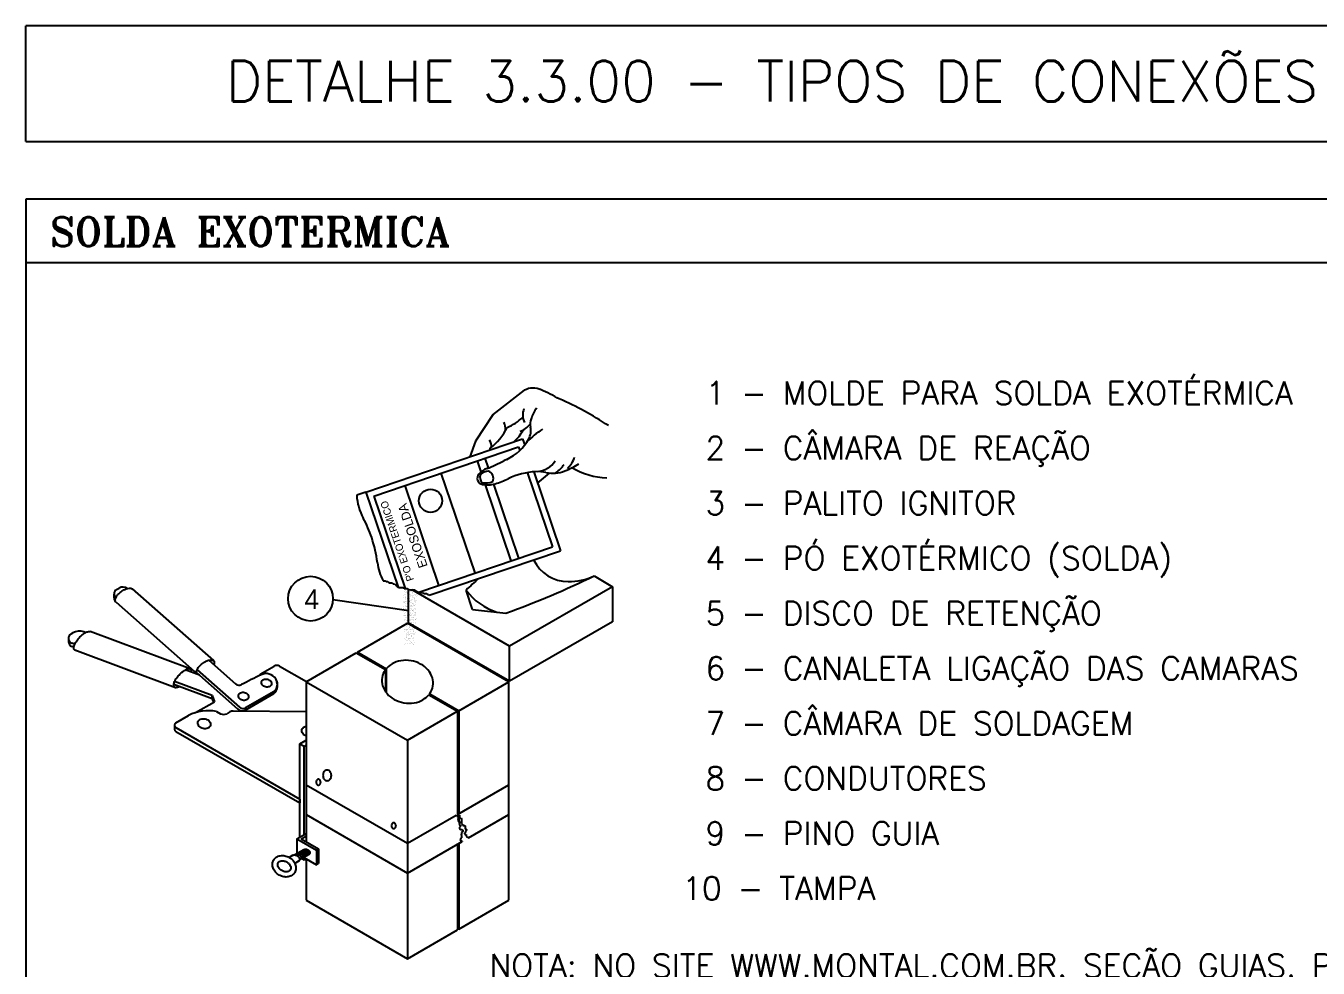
# Model space of a CAD drawing. Extents: x -1836 to 8857, y -4220 to 3051.
# Drawn here: x 7369 to 7906, y 2659 to 3051 of the extents above; entities that cross this region are included whole.
import ezdxf
from ezdxf.enums import TextEntityAlignment as Align

# ---------------------------------------------------------------- set-up
doc = ezdxf.new("R2010")
doc.units = 0
doc.header["$MEASUREMENT"] = 0
doc.layers.get('0').update_dxf_attribs({"linetype": 'CONTINUOUS'})
for name, color, linetype in [('15', 1, 'CONTINUOUS'), ('25', 2, 'CONTINUOUS'), ('30', 3, 'CONTINUOUS'), ('50', 5, 'CONTINUOUS'), ('DETALHES', 4, 'CONTINUOUS')]:
    doc.layers.add(name, color=color, linetype=linetype)
doc.styles.add('15CL', font='romans.shx', dxfattribs={"height": 2})
doc.styles.add('35CL', font='ROMANS.shx', dxfattribs={"height": 3.5})
doc.styles.add('60', font='ACENT.SHX', dxfattribs={"height": 8})
doc.styles.add('CL60', font='ACENT.shx', dxfattribs={"height": 7.5})
doc.styles.add('ROMANTICBOLD', font='ROMANT.SHX', dxfattribs={"height": 10})

# ---------------------------------------------------------------- blocks, each defined once
blk = doc.blocks.new('J')
at = {"layer": 'DETALHES', "color": 2}
blk.add_circle((0, 0), 8.61, dxfattribs=at)
at = {"layer": 'DETALHES', "color": 2, "style": 'CL60'}
blk.add_attdef('.', (-2.3, -3.96), '', height=7.5, dxfattribs=at)
blk = doc.blocks.new('*X57')
at = {"color": 0}
for p, q in [((5373.41, -482.67), (5373.41, -482.67)), ((5374.46, -482.1), (5374.46, -482.1)), ((5375.19, -482.56), (5375.19, -482.56)), ((5377.41, -482.7), (5377.41, -482.7)), ((5372.46, -485.43), (5372.46, -485.43)), ((5372.49, -489.09), (5372.49, -489.09)), ((5372.52, -486.29), (5372.52, -486.29)), ((5372.56, -488.84), (5372.56, -488.84)), ((5372.68, -489.26), (5372.68, -489.26)), ((5372.89, -485.07), (5372.89, -485.07)), ((5372.92, -488.83), (5372.92, -488.83)), ((5372.98, -489.11), (5372.98, -489.11)), ((5373.18, -483.09), (5373.18, -483.09)), ((5373.24, -485.02), (5373.24, -485.02)), ((5373.3, -486.95), (5373.3, -486.95)), ((5373.33, -486.19), (5373.33, -486.19)), ((5373.36, -488.87), (5373.36, -488.87)), ((5373.44, -488.76), (5373.44, -488.76)), ((5373.45, -486.34), (5373.45, -486.34)), ((5373.63, -486.51), (5373.63, -486.51)), ((5373.69, -487.57), (5373.69, -487.57)), ((5373.77, -483.54), (5373.77, -483.54)), ((5374.06, -483.83), (5374.06, -483.83)), ((5374.25, -488.65), (5374.25, -488.65)), ((5374.29, -483.47), (5374.29, -483.47)), ((5374.41, -483.58), (5374.41, -483.58)), ((5374.48, -484.1), (5374.48, -484.1)), ((5374.5, -487.3), (5374.5, -487.3)), ((5374.53, -484.03), (5374.53, -484.03)), ((5374.59, -483.75), (5374.59, -483.75)), ((5374.59, -485.96), (5374.59, -485.96)), ((5374.65, -487.88), (5374.65, -487.88)), ((5374.69, -486.01), (5374.69, -486.01)), ((5374.72, -489.81), (5374.72, -489.81)), ((5374.87, -486.33), (5374.87, -486.33)), ((5375.1, -483.36), (5375.1, -483.36)), ((5375.21, -485.94), (5375.21, -485.94)), ((5375.29, -486.6), (5375.29, -486.6)), ((5375.46, -484.55), (5375.46, -484.55)), ((5375.5, -488.22), (5375.5, -488.22)), ((5375.61, -488.47), (5375.61, -488.47)), ((5375.68, -488.38), (5375.68, -488.38)), ((5375.68, -488.84), (5375.68, -488.84)), ((5375.73, -483.1), (5375.73, -483.1)), ((5375.8, -485.03), (5375.8, -485.03)), ((5375.86, -486.96), (5375.86, -486.96)), ((5375.92, -488.88), (5375.92, -488.88)), ((5376, -485.07), (5376, -485.07)), ((5376.02, -485.83), (5376.02, -485.83)), ((5376.1, -489.11), (5376.1, -489.11)), ((5376.13, -488.41), (5376.13, -488.41)), ((5376.46, -483.18), (5376.46, -483.18)), ((5376.46, -485.46), (5376.46, -485.46)), ((5376.55, -489.18), (5376.55, -489.18)), ((5376.64, -485.63), (5376.64, -485.63)), ((5376.81, -487.57), (5376.81, -487.57)), ((5376.95, -488.3), (5376.95, -488.3)), ((5376.98, -483.12), (5376.98, -483.12)), ((5377.14, -484), (5377.14, -484)), ((5377.17, -483.82), (5377.17, -483.82)), ((5377.21, -485.92), (5377.21, -485.92)), ((5377.27, -487.85), (5377.27, -487.85)), ((5377.33, -489.78), (5377.33, -489.78)), ((5377.38, -485.65), (5377.38, -485.65)), ((5377.51, -486.43), (5377.51, -486.43)), ((5377.6, -482.87), (5377.6, -482.87)), ((5377.6, -484.09), (5377.6, -484.09)), ((5377.79, -483.01), (5377.79, -483.01)), ((5377.9, -485.58), (5377.9, -485.58)), ((5377.98, -486.33), (5377.98, -486.33)), ((5378.3, -488.12), (5378.3, -488.12)), ((5378.4, -486.6), (5378.4, -486.6)), ((5378.43, -483.01), (5378.43, -483.01)), ((5378.47, -483.67), (5378.47, -483.67)), ((5378.5, -484.93), (5378.5, -484.93)), ((5378.51, -487.34), (5378.51, -487.34)), ((5378.56, -486.86), (5378.56, -486.86)), ((5378.62, -488.79), (5378.62, -488.79)), ((5378.69, -487.51), (5378.69, -487.51)), ((5378.72, -485.48), (5378.72, -485.48)), ((5378.79, -488.83), (5378.79, -488.83)), ((5378.82, -488.05), (5378.82, -488.05)), ((5379.11, -485.06), (5379.11, -485.06)), ((5379.21, -489.1), (5379.21, -489.1)), ((5379.46, -484.58), (5379.46, -484.58)), ((5379.64, -487.94), (5379.64, -487.94)), ((5379.65, -484.75), (5379.65, -484.75)), ((5379.7, -484.01), (5379.7, -484.01)), ((5379.77, -485.93), (5379.77, -485.93)), ((5380.07, -485.3), (5380.07, -485.3)), ((5380.29, -483.82), (5380.29, -483.82)), ((5372.19, -492.59), (5372.19, -492.59)), ((5372.48, -491.48), (5372.48, -491.48)), ((5372.59, -492.82), (5372.59, -492.82)), ((5372.59, -494.05), (5372.59, -494.05)), ((5372.63, -496.48), (5372.63, -496.48)), ((5372.81, -496.65), (5372.81, -496.65)), ((5372.99, -496.59), (5372.99, -496.59)), ((5373, -495.09), (5373, -495.09)), ((5373.37, -491.35), (5373.37, -491.35)), ((5373.41, -493.94), (5373.41, -493.94)), ((5373.43, -490.8), (5373.43, -490.8)), ((5373.49, -492.73), (5373.49, -492.73)), ((5373.51, -496.52), (5373.51, -496.52)), ((5373.55, -490.06), (5373.55, -490.06)), ((5373.55, -494.65), (5373.55, -494.65)), ((5373.59, -493.73), (5373.59, -493.73)), ((5373.62, -496.58), (5373.62, -496.58)), ((5373.77, -493.9), (5373.77, -493.9)), ((5373.79, -491.62), (5373.79, -491.62)), ((5373.84, -491.3), (5373.84, -491.3)), ((5374.18, -493.85), (5374.18, -493.85)), ((5374.33, -496.41), (5374.33, -496.41)), ((5374.36, -491.23), (5374.36, -491.23)), ((5374.5, -490.08), (5374.5, -490.08)), ((5374.54, -490.97), (5374.54, -490.97)), ((5374.6, -494.12), (5374.6, -494.12)), ((5374.64, -494.69), (5374.64, -494.69)), ((5374.73, -491.14), (5374.73, -491.14)), ((5374.76, -493.76), (5374.76, -493.76)), ((5374.78, -491.74), (5374.78, -491.74)), ((5374.84, -493.66), (5374.84, -493.66)), ((5374.91, -495.59), (5374.91, -495.59)), ((5374.98, -496.36), (5374.98, -496.36)), ((5375.18, -491.12), (5375.18, -491.12)), ((5375.28, -493.7), (5375.28, -493.7)), ((5375.31, -492.58), (5375.31, -492.58)), ((5375.41, -496.62), (5375.41, -496.62)), ((5375.6, -491.94), (5375.6, -491.94)), ((5375.64, -495.61), (5375.64, -495.61)), ((5375.69, -496.23), (5375.69, -496.23)), ((5375.82, -495.77), (5375.82, -495.77)), ((5375.99, -490.81), (5375.99, -490.81)), ((5376.05, -492.74), (5376.05, -492.74)), ((5376.1, -493.59), (5376.1, -493.59)), ((5376.11, -494.66), (5376.11, -494.66)), ((5376.12, -495.09), (5376.12, -495.09)), ((5376.17, -496.59), (5376.17, -496.59)), ((5376.21, -496.16), (5376.21, -496.16)), ((5376.48, -491.34), (5376.48, -491.34)), ((5376.53, -490.94), (5376.53, -490.94)), ((5376.59, -492.85), (5376.59, -492.85)), ((5376.69, -496.57), (5376.69, -496.57)), ((5376.78, -493.02), (5376.78, -493.02)), ((5376.9, -491.61), (5376.9, -491.61)), ((5377.02, -496.06), (5377.02, -496.06)), ((5377.05, -490.87), (5377.05, -490.87)), ((5377.29, -493.85), (5377.29, -493.85)), ((5377.4, -491.7), (5377.4, -491.7)), ((5377.46, -493.41), (5377.46, -493.41)), ((5377.46, -493.63), (5377.46, -493.63)), ((5377.52, -495.56), (5377.52, -495.56)), ((5377.55, -490.09), (5377.55, -490.09)), ((5377.62, -490.07), (5377.62, -490.07)), ((5377.65, -493.82), (5377.65, -493.82)), ((5377.71, -494.11), (5377.71, -494.11)), ((5377.73, -490.26), (5377.73, -490.26)), ((5377.87, -490.77), (5377.87, -490.77)), ((5377.98, -493.34), (5377.98, -493.34)), ((5378.1, -496.35), (5378.1, -496.35)), ((5378.38, -495.88), (5378.38, -495.88)), ((5378.42, -492.58), (5378.42, -492.58)), ((5378.52, -496.62), (5378.52, -496.62)), ((5378.6, -491.06), (5378.6, -491.06)), ((5378.64, -494.73), (5378.64, -494.73)), ((5378.69, -490.71), (5378.69, -490.71)), ((5378.75, -492.64), (5378.75, -492.64)), ((5378.79, -493.23), (5378.79, -493.23)), ((5378.81, -494.57), (5378.81, -494.57)), ((5378.83, -494.9), (5378.83, -494.9)), ((5378.88, -496.49), (5378.88, -496.49)), ((5378.9, -495.81), (5378.9, -495.81)), ((5379.23, -490.59), (5379.23, -490.59)), ((5379.23, -495.08), (5379.23, -495.08)), ((5372.68, -498.87), (5372.68, -498.87)), ((5373.1, -499.13), (5373.1, -499.13)), ((5373.48, -501.7), (5373.48, -501.7)), ((5373.49, -501.37), (5373.49, -501.37)), ((5373.68, -497.45), (5373.68, -497.45)), ((5373.68, -498.51), (5373.68, -498.51)), ((5373.72, -501.12), (5373.72, -501.12)), ((5373.74, -500.43), (5373.74, -500.43)), ((5373.81, -497.6), (5373.81, -497.6)), ((5373.81, -502.36), (5373.81, -502.36)), ((5373.91, -501.29), (5373.91, -501.29)), ((5373.91, -501.64), (5373.91, -501.64)), ((5373.92, -499.05), (5373.92, -499.05)), ((5374.29, -503.87), (5374.29, -503.87)), ((5374.44, -498.99), (5374.44, -498.99)), ((5374.62, -500.1), (5374.62, -500.1)), ((5374.68, -498.36), (5374.68, -498.36)), ((5374.78, -502.08), (5374.78, -502.08)), ((5374.84, -501.52), (5374.84, -501.52)), ((5374.86, -498.53), (5374.86, -498.53)), ((5374.97, -497.52), (5374.97, -497.52)), ((5375.03, -499.44), (5375.03, -499.44)), ((5375.09, -501.37), (5375.09, -501.37)), ((5375.16, -503.3), (5375.16, -503.3)), ((5375.25, -498.88), (5375.25, -498.88)), ((5375.36, -501.45), (5375.36, -501.45)), ((5375.43, -502.61), (5375.43, -502.61)), ((5375.73, -499.33), (5375.73, -499.33)), ((5375.76, -503.99), (5375.76, -503.99)), ((5375.77, -502.99), (5375.77, -502.99)), ((5375.79, -498.86), (5375.79, -498.86)), ((5375.96, -503.16), (5375.96, -503.16)), ((5376.17, -501.35), (5376.17, -501.35)), ((5376.21, -499.13), (5376.21, -499.13)), ((5376.24, -498.52), (5376.24, -498.52)), ((5376.28, -503.92), (5376.28, -503.92)), ((5376.3, -500.45), (5376.3, -500.45)), ((5376.36, -502.37), (5376.36, -502.37)), ((5376.6, -501.36), (5376.6, -501.36)), ((5376.61, -498.7), (5376.61, -498.7)), ((5376.73, -500.24), (5376.73, -500.24)), ((5376.83, -503.96), (5376.83, -503.96)), ((5376.91, -500.41), (5376.91, -500.41)), ((5376.92, -497.59), (5376.92, -497.59)), ((5377.02, -501.63), (5377.02, -501.63)), ((5377.09, -503.81), (5377.09, -503.81)), ((5377.13, -498.63), (5377.13, -498.63)), ((5377.41, -503.87), (5377.41, -503.87)), ((5377.53, -501.17), (5377.53, -501.17)), ((5377.59, -497.48), (5377.59, -497.48)), ((5377.65, -499.41), (5377.65, -499.41)), ((5377.69, -497.48), (5377.69, -497.48)), ((5377.71, -501.34), (5377.71, -501.34)), ((5377.73, -500.1), (5377.73, -500.1)), ((5377.77, -503.26), (5377.77, -503.26)), ((5377.78, -501.21), (5377.78, -501.21)), ((5377.87, -497.65), (5377.87, -497.65)), ((5377.94, -498.52), (5377.94, -498.52)), ((5378.05, -501.1), (5378.05, -501.1)), ((5378.45, -503.64), (5378.45, -503.64)), ((5378.54, -502.6), (5378.54, -502.6)), ((5378.74, -498.45), (5378.74, -498.45)), ((5378.78, -502.12), (5378.78, -502.12)), ((5378.86, -500.99), (5378.86, -500.99)), ((5378.91, -498.85), (5378.91, -498.85)), ((5378.94, -498.42), (5378.94, -498.42)), ((5378.96, -502.29), (5378.96, -502.29)), ((5378.97, -503.57), (5378.97, -503.57)), ((5379, -500.35), (5379, -500.35)), ((5379.06, -502.27), (5379.06, -502.27)), ((5379.3, -498.35), (5379.3, -498.35)), ((5372.95, -504.04), (5372.95, -504.04)), ((5373.07, -504.34), (5373.07, -504.34)), ((5373.12, -505.11), (5373.12, -505.11)), ((5373.22, -509.16), (5373.22, -509.16)), ((5373.55, -509.46), (5373.55, -509.46)), ((5373.59, -504.28), (5373.59, -504.28)), ((5373.82, -504.84), (5373.82, -504.84)), ((5373.86, -508.51), (5373.86, -508.51)), ((5373.87, -504.29), (5373.87, -504.29)), ((5373.93, -506.21), (5373.93, -506.21)), ((5373.93, -507.62), (5373.93, -507.62)), ((5373.99, -506.81), (5373.99, -506.81)), ((5373.99, -508.14), (5373.99, -508.14)), ((5374.04, -508.68), (5374.04, -508.68)), ((5374.06, -510.07), (5374.06, -510.07)), ((5374.4, -504.17), (5374.4, -504.17)), ((5374.51, -506.74), (5374.51, -506.74)), ((5374.71, -504.14), (5374.71, -504.14)), ((5374.73, -510.12), (5374.73, -510.12)), ((5374.82, -505.75), (5374.82, -505.75)), ((5374.91, -509.28), (5374.91, -509.28)), ((5374.91, -509.47), (5374.91, -509.47)), ((5375, -505.92), (5375, -505.92)), ((5375.1, -506.38), (5375.1, -506.38)), ((5375.22, -505.22), (5375.22, -505.22)), ((5375.28, -507.15), (5375.28, -507.15)), ((5375.32, -506.64), (5375.32, -506.64)), ((5375.35, -509.08), (5375.35, -509.08)), ((5375.43, -509.21), (5375.43, -509.21)), ((5375.52, -506.65), (5375.52, -506.65)), ((5375.87, -506.72), (5375.87, -506.72)), ((5375.91, -508.88), (5375.91, -508.88)), ((5375.91, -510.38), (5375.91, -510.38)), ((5376.09, -510.55), (5376.09, -510.55)), ((5376.23, -505.11), (5376.23, -505.11)), ((5376.25, -509.1), (5376.25, -509.1)), ((5376.33, -509.15), (5376.33, -509.15)), ((5376.43, -504.3), (5376.43, -504.3)), ((5376.49, -506.23), (5376.49, -506.23)), ((5376.55, -508.15), (5376.55, -508.15)), ((5376.68, -506.46), (5376.68, -506.46)), ((5376.87, -507.63), (5376.87, -507.63)), ((5377.04, -507.61), (5377.04, -507.61)), ((5377.05, -507.8), (5377.05, -507.8)), ((5377.2, -506.39), (5377.2, -506.39)), ((5377.6, -508.93), (5377.6, -508.93)), ((5377.82, -504.87), (5377.82, -504.87)), ((5377.83, -504.14), (5377.83, -504.14)), ((5377.84, -505.19), (5377.84, -505.19)), ((5377.85, -510.12), (5377.85, -510.12)), ((5377.9, -507.12), (5377.9, -507.12)), ((5377.92, -508.6), (5377.92, -508.6)), ((5378.01, -505.04), (5378.01, -505.04)), ((5378.02, -506.28), (5378.02, -506.28)), ((5378.12, -508.86), (5378.12, -508.86)), ((5378.21, -506.37), (5378.21, -506.37)), ((5378.64, -506.64), (5378.64, -506.64)), ((5378.88, -505.84), (5378.88, -505.84)), ((5373.14, -512.1), (5373.14, -512.1)), ((5373.66, -512.03), (5373.66, -512.03)), ((5374.48, -511.93), (5374.48, -511.93)), ((5375.83, -511.75), (5375.83, -511.75)), ((5376.36, -511.68), (5376.36, -511.68)), ((5376.72, -511.39), (5376.72, -511.39)), ((5376.96, -511.35), (5376.96, -511.35)), ((5377.14, -511.65), (5377.14, -511.65)), ((5377.17, -511.57), (5377.17, -511.57)), ((5377.96, -512.26), (5377.96, -512.26)), ((5378.14, -512.43), (5378.14, -512.43)), ((5378.53, -511.39), (5378.53, -511.39))]:
    blk.add_line(p, q, dxfattribs=at)

msp = doc.modelspace()

# ---------------------------------------------------------------- linework, layer by layer
at = {"layer": '15', "color": 1}
for p, q in [((7563, 2889.21), (7576.05, 2899.36)), ((7563, 2889.21), (7555.68, 2878.28)), ((7510.19, 2857.1), (7575.29, 2879.16)), ((7555.68, 2878.28), (7553.41, 2871.75)), ((7575.29, 2879.16), (7576.16, 2876.6)), ((7513.54, 2855.44), (7573.63, 2875.81)), ((7573.63, 2875.81), (7574.13, 2874.35)), ((7558.12, 2865.43), (7556.57, 2870.02)), ((7561.09, 2867.08), (7559.73, 2871.1)), ((7555.54, 2823.47), (7541.5, 2864.92)), ((7577.31, 2864.97), (7587.68, 2834.36)), ((7579.93, 2865.47), (7591.04, 2832.7)), ((7581.5, 2860.84), (7586.48, 2864.94)), ((7510.19, 2857.1), (7506.4, 2855.82)), ((7510.19, 2857.1), (7523.56, 2817.65)), ((7513.54, 2855.44), (7526.55, 2817.07)), ((7540.54, 2818.38), (7526.49, 2859.83)), ((7570.61, 2828.58), (7559.93, 2860.1)), ((7573.78, 2829.65), (7563.36, 2860.4)), ((7532.23, 2815.57), (7587.68, 2834.36)), ((7536.55, 2814.24), (7591.04, 2832.7)), ((7517.36, 2820.17), (7518.22, 2820.17)), ((7518.22, 2820.17), (7518.61, 2819.97)), ((7518.61, 2819.97), (7519.38, 2819.97)), ((7519.38, 2819.97), (7519.38, 2819.78)), ((7519.38, 2819.78), (7519.77, 2819.59)), ((7519.77, 2819.59), (7519.97, 2819.39)), ((7519.97, 2819.39), (7521.13, 2819.39)), ((7521.13, 2819.39), (7521.52, 2819.01)), ((7521.52, 2819.01), (7521.9, 2819.01)), ((7521.9, 2819.01), (7522.1, 2818.81)), ((7522.1, 2818.81), (7522.48, 2818.62)), ((7522.48, 2818.62), (7522.68, 2818.43)), ((7522.68, 2818.43), (7522.68, 2818.23)), ((7522.68, 2818.23), (7522.87, 2818.23)), ((7522.87, 2818.23), (7522.87, 2818.04)), ((7522.87, 2818.04), (7523.07, 2818.04)), ((7523.07, 2818.04), (7523.45, 2817.65)), ((7523.45, 2817.65), (7523.65, 2817.65)), ((7523.65, 2817.65), (7524.03, 2817.46)), ((7612.69, 2817.78, 96.12), (7569.93, 2793.09, 96.12)), ((7612.69, 2817.78, 96.12), (7612.69, 2803.19, 96.12)), ((7405.61, 2814.74), (7405.61, 2813.33)), ((7406.35, 2813.1), (7406.35, 2813.1)), ((7406.69, 2816.59), (7407.7, 2817.17)), ((7413.12, 2816.9), (7446.91, 2787.1)), ((7524.03, 2817.46), (7525.58, 2817.46)), ((7525.58, 2817.46), (7525.78, 2817.26)), ((7525.78, 2817.26), (7525.97, 2817.26)), ((7525.97, 2817.26), (7526.17, 2817.07)), ((7526.17, 2817.07), (7527.52, 2817.07)), ((7527.52, 2817.07), (7527.52, 2816.88)), ((7527.52, 2816.88), (7527.72, 2816.88)), ((7527.72, 2816.88), (7527.72, 2816.68)), ((7527.72, 2816.68), (7528.1, 2816.68)), ((7527.83, 2816.68), (7527.83, 2802.8)), ((7528.1, 2816.68), (7528.68, 2816.49)), ((7528.68, 2816.49), (7530.43, 2816.49)), ((7569.93, 2793.09), (7529.4, 2816.49)), ((7530.43, 2816.49), (7530.62, 2816.3)), ((7530.62, 2816.3), (7530.62, 2816.1)), ((7530.62, 2816.1), (7531.01, 2816.1)), ((7531.01, 2816.1), (7531.2, 2815.91)), ((7531.2, 2815.91), (7531.78, 2815.71)), ((7531.78, 2815.71), (7532.37, 2815.52)), ((7532.37, 2815.52), (7532.56, 2815.52)), ((7532.56, 2815.52), (7532.95, 2815.33)), ((7532.95, 2815.33), (7533.72, 2815.33)), ((7533.72, 2815.33), (7533.92, 2815.13)), ((7533.92, 2815.13), (7534.11, 2815.13)), ((7534.11, 2815.13), (7534.5, 2814.94)), ((7534.5, 2814.94), (7535.47, 2814.94)), ((7535.47, 2814.94), (7535.47, 2814.75)), ((7535.47, 2814.75), (7535.66, 2814.75)), ((7535.66, 2814.75), (7535.85, 2814.55)), ((7535.85, 2814.55), (7536.24, 2814.55)), ((7536.24, 2814.55), (7536.43, 2814.36)), ((7536.43, 2814.36), (7536.55, 2814.24)), ((7406.45, 2811.32), (7440.22, 2781.53)), ((7506.67, 2790.58), (7527.54, 2802.63)), ((7569.63, 2778.33), (7527.54, 2802.63)), ((7569.93, 2778.5), (7527.83, 2802.8)), ((7612.69, 2803.19), (7569.93, 2778.5)), ((7386.73, 2796.07), (7386.73, 2794.99)), ((7387.8, 2798.21), (7388.51, 2798.62)), ((7393.79, 2798.75), (7393.1, 2799)), ((7437.24, 2783.7), (7395.76, 2799.16)), ((7389.32, 2793.87), (7388.12, 2794.32)), ((7388.95, 2792.67), (7388.14, 2792.97)), ((7431.09, 2775.83), (7389.33, 2791.4)), ((7569.93, 2778.5), (7569.93, 2793.09)), ((7444.96, 2787.25), (7456.12, 2777.41)), ((7485.37, 2778.29), (7506.24, 2790.33)), ((7506.24, 2790.33), (7518.38, 2783.33)), ((7506.67, 2790.58), (7506.67, 2790.08)), ((7506.67, 2790.58), (7518.65, 2783.67)), ((7441.08, 2781.07), (7435.23, 2783.26)), ((7439.9, 2782.12), (7456.9, 2767.12)), ((7440.13, 2783.31), (7457.77, 2767.75)), ((7466.26, 2781.42), (7472.15, 2784.82)), ((7466.26, 2781.42), (7466.26, 2780.97)), ((7474.31, 2784.82), (7485.51, 2778.36)), ((7518.38, 2783.33), (7518.38, 2774.19)), ((7518.65, 2783.67), (7518.65, 2773.81)), ((7446.33, 2771.28), (7430.43, 2777.2)), ((7446.33, 2772.57), (7430.79, 2778.38)), ((7485.37, 2778.29), (7485.37, 2711.87)), ((7485.37, 2778.29), (7527.47, 2753.98)), ((7548.77, 2766.28), (7569.63, 2778.33)), ((7569.63, 2687.59), (7569.63, 2778.33)), ((7439.51, 2765.47), (7447.29, 2769.96)), ((7446.33, 2771.28), (7446.33, 2772.57)), ((7446.33, 2772.57), (7447.29, 2769.96)), ((7446.33, 2771.28), (7446.9, 2769.74)), ((7471.83, 2773.24), (7460.2, 2766.53)), ((7471.83, 2774.16), (7460.28, 2767.5)), ((7536.37, 2772.94), (7548.33, 2766.03)), ((7536.64, 2773.28), (7536.64, 2772.78)), ((7536.64, 2773.28), (7548.77, 2766.28)), ((7431.25, 2761.21), (7436.58, 2764.28)), ((7448.16, 2766.01), (7449.85, 2765.03)), ((7453.77, 2765.8), (7452.44, 2765.03)), ((7485.37, 2765.75), (7455.1, 2766.14)), ((7527.47, 2753.98), (7548.33, 2766.03)), ((7548.33, 2766.03), (7548.33, 2723.25)), ((7548.77, 2766.28), (7548.77, 2723.5)), ((7430.71, 2760.26), (7430.71, 2758.64)), ((7431.25, 2759.34), (7482.77, 2729.59)), ((7431.25, 2757.7), (7482.77, 2727.96)), ((7482.77, 2752.57), (7485.37, 2754.07)), ((7527.47, 2753.98), (7527.47, 2663.25)), ((7482.77, 2713.8), (7482.77, 2752.57)), ((7482.77, 2752.57), (7484.57, 2751.53)), ((7484.57, 2751.53), (7485.37, 2751.99)), ((7484.57, 2714.84), (7484.57, 2751.53)), ((7485.37, 2735.51), (7527.47, 2711.21)), ((7548.29, 2723.23), (7569.63, 2735.55)), ((7482.77, 2729.59), (7482.77, 2727.96)), ((7485.37, 2723.12), (7527.47, 2698.81)), ((7527.47, 2711.21), (7547.67, 2722.87)), ((7547.67, 2722.87), (7548.18, 2722.44)), ((7548.18, 2722.44), (7548.62, 2722.17)), ((7548.29, 2723.23), (7548.37, 2723.08)), ((7548.33, 2723.14), (7548.33, 2722.35)), ((7548.53, 2721.64), (7548.36, 2721.46)), ((7548.36, 2721.46), (7548.36, 2721.1)), ((7548.36, 2721.1), (7548.53, 2721.02)), ((7548.37, 2723.08), (7548.62, 2722.99)), ((7548.62, 2721.82), (7548.53, 2721.64)), ((7548.53, 2721.02), (7548.53, 2720.3)), ((7548.62, 2722.99), (7548.88, 2722.9)), ((7548.62, 2722.17), (7548.98, 2722)), ((7548.8, 2721.82), (7548.62, 2721.82)), ((7548.77, 2722.94), (7548.77, 2722.1)), ((7548.77, 2721.82), (7548.77, 2720.3)), ((7548.98, 2722), (7548.8, 2721.82)), ((7548.88, 2722.9), (7549.05, 2722.9)), ((7549.05, 2722.9), (7549.05, 2722.56)), ((7549.05, 2722.56), (7549.14, 2722.39)), ((7549.14, 2722.39), (7549.14, 2721.87)), ((7549.14, 2721.87), (7549.4, 2721.78)), ((7549.4, 2721.78), (7549.57, 2721.7)), ((7549.57, 2721.7), (7549.83, 2721.61)), ((7549.83, 2721.61), (7549.92, 2721.44)), ((7549.92, 2721.44), (7549.92, 2719.46)), ((7552.86, 2713.47), (7569.63, 2723.16)), ((7548.53, 2720.3), (7548.8, 2720.3)), ((7548.8, 2720.3), (7548.98, 2720.21)), ((7548.98, 2719.32), (7548.89, 2719.14)), ((7548.89, 2719.14), (7548.89, 2718.96)), ((7548.89, 2718.96), (7549.07, 2718.87)), ((7548.98, 2720.21), (7549.07, 2720.03)), ((7549.07, 2719.59), (7548.98, 2719.32)), ((7549.07, 2720.03), (7549.07, 2719.59)), ((7549.07, 2718.87), (7549.34, 2718.7)), ((7549.16, 2717.98), (7549.07, 2717.72)), ((7549.07, 2717.72), (7549.07, 2717.18)), ((7549.07, 2717.18), (7549.34, 2717.09)), ((7549.43, 2718.25), (7549.16, 2717.98)), ((7549.34, 2718.7), (7549.61, 2718.61)), ((7549.34, 2717.09), (7549.61, 2716.91)), ((7549.61, 2718.43), (7549.43, 2718.25)), ((7549.61, 2718.61), (7549.61, 2718.43)), ((7549.61, 2716.91), (7550.14, 2716.91)), ((7549.96, 2715.66), (7549.87, 2715.49)), ((7549.92, 2719.46), (7550.09, 2719.29)), ((7550.23, 2715.84), (7549.96, 2715.66)), ((7550.09, 2719.29), (7550.26, 2719.2)), ((7550.14, 2716.91), (7550.41, 2716.82)), ((7550.32, 2716.02), (7550.23, 2715.84)), ((7550.26, 2719.2), (7550.35, 2719.03)), ((7550.5, 2716.2), (7550.32, 2716.02)), ((7550.35, 2719.03), (7550.43, 2718.77)), ((7550.41, 2716.82), (7550.5, 2716.64)), ((7550.43, 2718.77), (7550.52, 2718.6)), ((7550.5, 2716.64), (7550.5, 2716.2)), ((7550.52, 2718.6), (7551.38, 2718.6)), ((7551.47, 2715.76), (7551.29, 2715.5)), ((7551.38, 2718.6), (7551.47, 2718.43)), ((7551.47, 2718.43), (7551.47, 2717.22)), ((7551.47, 2717.22), (7551.81, 2717.05)), ((7551.64, 2716.02), (7551.47, 2715.76)), ((7551.9, 2716.36), (7551.64, 2716.02)), ((7551.81, 2717.05), (7551.98, 2716.97)), ((7551.98, 2716.79), (7551.9, 2716.54)), ((7551.9, 2716.54), (7551.9, 2716.36)), ((7551.98, 2716.97), (7551.98, 2716.79)), ((7481.57, 2713.11), (7485.37, 2715.3)), ((7481.57, 2713.11), (7489.69, 2708.41)), ((7481.57, 2713.11), (7481.57, 2707.03)), ((7483.33, 2713.06), (7485.37, 2714.24)), ((7483.33, 2713.06), (7490.53, 2708.9)), ((7527.47, 2698.81), (7550.14, 2711.9)), ((7548.33, 2710.86), (7548.33, 2675.29)), ((7548.77, 2711.11), (7548.77, 2675.54)), ((7549.61, 2712.99), (7549.34, 2712.81)), ((7549.34, 2712.81), (7549.34, 2712.45)), ((7549.34, 2712.45), (7549.61, 2712.36)), ((7549.69, 2713.17), (7549.61, 2712.99)), ((7549.61, 2712.36), (7549.78, 2712.27)), ((7549.87, 2713.52), (7549.69, 2713.34)), ((7549.69, 2713.34), (7549.69, 2713.17)), ((7549.87, 2715.13), (7549.78, 2714.77)), ((7549.78, 2714.77), (7549.78, 2714.59)), ((7549.78, 2714.59), (7549.96, 2714.41)), ((7549.78, 2712.27), (7549.96, 2712.27)), ((7549.87, 2715.49), (7549.96, 2715.31)), ((7549.96, 2715.31), (7549.87, 2715.13)), ((7549.96, 2713.7), (7549.87, 2713.52)), ((7549.96, 2714.41), (7549.96, 2713.7)), ((7549.96, 2712.27), (7550.14, 2712.1)), ((7550.14, 2712.1), (7550.14, 2711.9)), ((7551.29, 2715.5), (7551.12, 2715.33)), ((7551.12, 2715.33), (7551.12, 2715.16)), ((7551.12, 2715.16), (7551.29, 2715.07)), ((7551.29, 2715.07), (7551.55, 2714.9)), ((7551.55, 2714.9), (7551.81, 2714.9)), ((7551.81, 2714.9), (7551.9, 2714.73)), ((7551.9, 2714.73), (7551.9, 2714.21)), ((7551.9, 2714.21), (7551.98, 2714.04)), ((7551.98, 2714.04), (7552.15, 2713.95)), ((7552.15, 2713.95), (7552.41, 2713.7)), ((7552.41, 2713.7), (7552.86, 2713.47)), ((7479.82, 2706.24), (7478.35, 2705.39)), ((7484.46, 2708.52), (7480.75, 2706.38)), ((7481.57, 2707.03), (7481.72, 2706.94)), ((7486.63, 2706.63), (7482.63, 2704.32)), ((7483.59, 2704.87), (7484.57, 2704.31)), ((7484.44, 2705.37), (7489.69, 2702.34)), ((7485.37, 2704.83), (7485.37, 2687.55)), ((7489.69, 2708.41), (7490.53, 2708.9)), ((7489.69, 2708.41), (7489.69, 2702.34)), ((7490.53, 2708.9), (7490.53, 2702.82)), ((7490.58, 2708), (7490.58, 2707.78)), ((7482.25, 2703.76), (7480.75, 2702.89)), ((7484.57, 2704.31), (7485.42, 2704.8)), ((7489.69, 2702.34), (7490.53, 2702.82)), ((7485.37, 2687.55), (7527.47, 2663.25)), ((7548.77, 2675.54), (7569.63, 2687.59)), ((7527.47, 2663.25), (7548.33, 2675.29)), ((7548.77, 2675.54), (7548.33, 2675.79))]:
    msp.add_line(p, q, dxfattribs=at)
at = {"layer": '15', "color": 1, "extrusion": (0, -0.813557, 0.581486)}
for p, q in [((7604.98, 2822.27, 102.4), (7612.69, 2817.78, 96.12)), ((7554.46, 2808.31, 82.87), (7551.86, 2816.38, 94.16)), ((7554.46, 2808.31, 82.87), (7568.34, 2806.8, 80.75))]:
    msp.add_line(p, q, dxfattribs=at)
at = {"layer": '15'}
msp.add_line((7496.53, 2812.45), (7528.03, 2807.89), dxfattribs=at)
at = {"layer": '15', "color": 1}
for points in [[(7406.45, 2811.32, -0.051226), (7406.31, 2811.47, -0.186709), (7406.11, 2812.15, -0.101679), (7406.48, 2813.36, -0.06027), (7407.27, 2814.49, -0.04662), (7408.58, 2815.69, -0.04662), (7410.09, 2816.63, -0.06027), (7411.39, 2817.1, -0.101679), (7412.66, 2817.13, -0.13773), (7413.13, 2816.89, -0.186709)], [(7389.6, 2791.3, -0.139493), (7389.19, 2791.5, -0.209377), (7388.92, 2792.11, -0.095325), (7389.17, 2793.52, -0.052061), (7389.88, 2794.91, -0.039272), (7391.14, 2796.56, -0.039272), (7392.65, 2797.98, -0.052061), (7393.96, 2798.84, -0.095325), (7395.33, 2799.23, -0.130838), (7395.76, 2799.16, -0.209377)], [(7440.85, 2781.28, -0.012965), (7440.69, 2781.3, -0.186709), (7440.09, 2781.67, -0.186709), (7439.89, 2782.35, -0.101679), (7440.26, 2783.57, -0.06027), (7441.05, 2784.7, -0.04662), (7442.36, 2785.9, -0.04662), (7443.87, 2786.84, -0.06027), (7445.17, 2787.31, -0.101679), (7446.44, 2787.33, -0.186709), (7447.04, 2786.96, -0.186709)], [(7447.04, 2786.96, -0.186709), (7447.24, 2786.28, -0.070475), (7447.04, 2785.42, -0.06027)], [(7536.64, 2773.28, 0.003847), (7536.73, 2773.39, 0.116225), (7538.04, 2776.53, 0.116225), (7537.82, 2779.92, 0.104155), (7535.99, 2783.23, 0.090662), (7532.97, 2785.66, 0.082987), (7528.97, 2787.04, 0.082987), (7524.74, 2787.05, 0.090662), (7521.09, 2785.73, 0.104155), (7518.28, 2783.2, 0.116225), (7516.97, 2780.06, 0.116225)], [(7432.84, 2776.31, -0.005955), (7432.69, 2776.22, -0.095325), (7431.31, 2775.83, -0.209377), (7430.68, 2776.04, -0.209377), (7430.4, 2776.65, -0.095325), (7430.65, 2778.05, -0.052061), (7431.36, 2779.45, -0.039272), (7432.63, 2781.09, -0.039272), (7434.13, 2782.52, -0.052061), (7435.45, 2783.37, -0.095325), (7436.82, 2783.77, -0.209377), (7437.45, 2783.56, -0.209377)], [(7437.45, 2783.56, -0.209377), (7437.73, 2782.95, -0.040131), (7437.69, 2782.34, -0.052061)], [(7516.97, 2780.06, 0.116225), (7517.19, 2776.67, 0.104155), (7519.01, 2773.36, 0.090662), (7522.03, 2770.93, 0.082987), (7526.04, 2769.55, 0.082987), (7530.27, 2769.54, 0.090662), (7533.92, 2770.86, 0.088269), (7536.37, 2772.94, 0.116225)], [(7483.61, 2758.4, -0.125214), (7483.98, 2759.09, -0.105844), (7484.73, 2759.62, -0.060871), (7485.37, 2759.8, -0.076521)], [(7485.37, 2755.87, -0.050035), (7484.74, 2756.17, -0.086524), (7484.03, 2756.8, -0.105844), (7483.62, 2757.62, -0.125214), (7483.61, 2758.4, -0.125214)], [(7479.72, 2706.18, -0.013804), (7479.76, 2706.21, -0.106608), (7480.33, 2706.39, -0.083606), (7480.95, 2706.35, -0.072401), (7481.62, 2706.08, -0.072401), (7482.18, 2705.63, -0.083606), (7482.53, 2705.12, -0.106608), (7482.66, 2704.53, -0.131557), (7482.53, 2704.06, -0.131557), (7482.19, 2703.72, -0.01574), (7482.11, 2703.68, -0.083606)], [(7480.86, 2706.44, -0.05948), (7481.01, 2706.55, -0.106497), (7481.47, 2706.71, -0.084124), (7481.98, 2706.67, -0.073111), (7482.53, 2706.46, -0.073111), (7482.99, 2706.09, -0.084124), (7483.27, 2705.67, -0.106497), (7483.37, 2705.19, -0.130427), (7483.27, 2704.8, -0.130427), (7482.98, 2704.52, -0.019614), (7482.9, 2704.48, -0.084124)], [(7481.53, 2706.83, -0.05948), (7481.68, 2706.94, -0.106497), (7482.14, 2707.09, -0.084124), (7482.65, 2707.06, -0.073111), (7483.2, 2706.85, -0.073111), (7483.66, 2706.48, -0.084124), (7483.94, 2706.06, -0.106497), (7484.04, 2705.58, -0.130427), (7483.94, 2705.19, -0.130427), (7483.65, 2704.91, -0.019614), (7483.57, 2704.86, -0.084124)], [(7482.16, 2707.2, -0.05948), (7482.31, 2707.31, -0.106497), (7482.78, 2707.46, -0.084124), (7483.29, 2707.43, -0.073111), (7483.83, 2707.21, -0.073111), (7484.29, 2706.85, -0.084124), (7484.57, 2706.42, -0.106497), (7484.67, 2705.94, -0.130427), (7484.57, 2705.56, -0.130427), (7484.29, 2705.27, -0.019614), (7484.21, 2705.23, -0.084124)], [(7482.73, 2707.52, -0.05948), (7482.87, 2707.63, -0.106497), (7483.34, 2707.78, -0.084124), (7483.85, 2707.75, -0.073111), (7484.39, 2707.54, -0.073111), (7484.85, 2707.17, -0.084124), (7485.14, 2706.75, -0.106497), (7485.24, 2706.27, -0.130427), (7485.13, 2705.88, -0.130427), (7484.85, 2705.6, -0.019614), (7484.77, 2705.55, -0.084124)], [(7483.32, 2707.86, -0.05948), (7483.47, 2707.98, -0.106497), (7483.94, 2708.13, -0.084124), (7484.44, 2708.1, -0.073111), (7484.99, 2707.88, -0.073111), (7485.45, 2707.52, -0.084124), (7485.73, 2707.09, -0.106497), (7485.83, 2706.61, -0.130427), (7485.73, 2706.22, -0.130427), (7485.44, 2705.94, -0.019614), (7485.36, 2705.9, -0.084124)], [(7483.92, 2708.21, -0.05948), (7484.07, 2708.32, -0.106497), (7484.53, 2708.47, -0.084124), (7485.04, 2708.44, -0.073111), (7485.59, 2708.22, -0.073111), (7486.04, 2707.86, -0.084124), (7486.33, 2707.44, -0.106497), (7486.43, 2706.96, -0.130427), (7486.32, 2706.57, -0.130427), (7486.04, 2706.28, -0.019614), (7485.96, 2706.24, -0.084124)], [(7484.46, 2708.52, -0.05948), (7484.6, 2708.63, -0.106497), (7485.07, 2708.78, -0.084124), (7485.58, 2708.75, -0.073111), (7486.12, 2708.53, -0.073111), (7486.58, 2708.17, -0.084124), (7486.86, 2707.75, -0.106497), (7486.97, 2707.27, -0.130427), (7486.86, 2706.88, -0.130427), (7486.58, 2706.59, -0.019614), (7486.5, 2706.55, -0.084124)]]:
    msp.add_lwpolyline(points, format="xyb", dxfattribs=at)
for points in [[(7466.84, 2778.28, -0.125214), (7467.14, 2778.83, -0.105844), (7467.74, 2779.25, -0.086524), (7468.48, 2779.43, -0.076521), (7469.33, 2779.35, -0.076521), (7470.12, 2779.02, -0.086524), (7470.69, 2778.51, -0.105844), (7471.02, 2777.86, -0.125214), (7471.02, 2777.24, -0.125214), (7470.73, 2776.69, -0.105844), (7470.13, 2776.26, -0.086524), (7469.39, 2776.09, -0.076521), (7468.54, 2776.17, -0.076521), (7467.74, 2776.5, -0.086524), (7467.17, 2777, -0.105844), (7466.85, 2777.66, -0.125214)], [(7457.31, 2772.78, -0.125214), (7457.61, 2773.32, -0.105844), (7458.21, 2773.75, -0.086524), (7458.95, 2773.92, -0.076521), (7459.8, 2773.85, -0.076521), (7460.59, 2773.51, -0.086524), (7461.16, 2773.01, -0.105844), (7461.49, 2772.36, -0.125214), (7461.49, 2771.73, -0.125214), (7461.2, 2771.18, -0.105844), (7460.6, 2770.76, -0.086524), (7459.86, 2770.58, -0.076521), (7459.01, 2770.66, -0.076521), (7458.21, 2771, -0.086524), (7457.64, 2771.5, -0.105844), (7457.32, 2772.15, -0.125214)], [(7440.47, 2761.53, -0.125214), (7440.84, 2762.21, -0.105844), (7441.59, 2762.74, -0.086524), (7442.51, 2762.96, -0.076521), (7443.58, 2762.86, -0.076521), (7444.57, 2762.45, -0.086524), (7445.28, 2761.82, -0.105844), (7445.69, 2761, -0.125214), (7445.7, 2760.22, -0.125214), (7445.33, 2759.54, -0.105844), (7444.58, 2759.01, -0.086524), (7443.66, 2758.79, -0.076521), (7442.59, 2758.88, -0.076521), (7441.6, 2759.3, -0.086524), (7440.89, 2759.93, -0.105844), (7440.48, 2760.75, -0.125214)], [(7489.51, 2736.59, 0.079178), (7489.59, 2736.1, 0.088289), (7489.79, 2735.71, 0.105215), (7490.12, 2735.44, 0.121388), (7490.48, 2735.35, 0.121388), (7490.84, 2735.44, 0.105215), (7491.17, 2735.71, 0.088289), (7491.38, 2736.1, 0.079178), (7491.46, 2736.59, 0.079178), (7491.38, 2737.07, 0.088289), (7491.17, 2737.46, 0.105215), (7490.84, 2737.73, 0.121388), (7490.48, 2737.82, 0.121388), (7490.12, 2737.73, 0.105215), (7489.79, 2737.46, 0.088289), (7489.59, 2737.07, 0.079178)], [(7492.38, 2739.42, 0.079178), (7492.52, 2738.55, 0.088289), (7492.89, 2737.85, 0.105215), (7493.48, 2737.36, 0.121388), (7494.13, 2737.2, 0.121388), (7494.78, 2737.36, 0.105215), (7495.37, 2737.85, 0.088289), (7495.74, 2738.55, 0.079178), (7495.88, 2739.42, 0.079178), (7495.74, 2740.29, 0.088289), (7495.37, 2740.99, 0.105215), (7494.78, 2741.48, 0.121388), (7494.13, 2741.64, 0.121388), (7493.48, 2741.48, 0.105215), (7492.89, 2740.99, 0.088289), (7492.52, 2740.29, 0.079178)], [(7520.78, 2718.53, 0.079178), (7520.86, 2718.05, 0.088289), (7521.07, 2717.66, 0.105215), (7521.39, 2717.39, 0.121388), (7521.75, 2717.3, 0.121388), (7522.11, 2717.39, 0.105215), (7522.44, 2717.66, 0.088289), (7522.65, 2718.05, 0.079178), (7522.73, 2718.53, 0.079178), (7522.65, 2719.01, 0.088289), (7522.44, 2719.4, 0.105215), (7522.11, 2719.67, 0.121388), (7521.75, 2719.76, 0.121388), (7521.39, 2719.67, 0.105215), (7521.07, 2719.4, 0.088289), (7520.86, 2719.01, 0.079178)], [(7471.9, 2704.23, -0.11618), (7473.01, 2705.41, -0.104145), (7474.69, 2706.07, -0.090683), (7476.54, 2706.05, -0.083022), (7478.43, 2705.34, -0.083022), (7479.98, 2704.06, -0.090683), (7480.92, 2702.47, -0.104145), (7481.19, 2700.69, -0.11618), (7480.72, 2699.13, -0.11618), (7479.61, 2697.95, -0.104145), (7477.93, 2697.29, -0.090683), (7476.09, 2697.31, -0.083022), (7474.2, 2698.02, -0.083022), (7472.64, 2699.3, -0.090683), (7471.7, 2700.89, -0.104145), (7471.44, 2702.67, -0.11618)], [(7473.77, 2703.15, -0.11618), (7474.2, 2703.6, -0.104145), (7475.05, 2703.94, -0.090683), (7476.12, 2703.93, -0.083022), (7477.35, 2703.47, -0.083022), (7478.35, 2702.64, -0.090683), (7478.9, 2701.72, -0.104145), (7479.03, 2700.82, -0.11618), (7478.85, 2700.21, -0.11618), (7478.42, 2699.76, -0.104145), (7477.57, 2699.42, -0.090683), (7476.5, 2699.43, -0.083022), (7475.28, 2699.89, -0.083022), (7474.27, 2700.72, -0.090683), (7473.72, 2701.64, -0.104145), (7473.59, 2702.54, -0.11618)]]:
    msp.add_lwpolyline(points, format="xyb", close=True, dxfattribs=at)
msp.add_circle((7537.08, 2853.47), 4.81, dxfattribs=at)
for centre, radius, start, end in [((7579.69, 2892.65), 7.63, 64.0331, 118.5427), ((7509.91, 2743), 172.75, 62.1778, 65.042), ((7540.78, 2780.22), 125.83, 56.1148, 66.7044), ((7559.17, 2905.9), 24.07, 293.8182, 312.4224), ((7582.39, 2888.97), 7.03, 158.1638, 205.1109), ((7585.27, 2885.31), 6.78, 160.6882, 191.1363), ((7598.67, 2880.61), 20.98, 147.0268, 160.6882), ((7546.35, 2895.21), 25.23, 307.8604, 333.3356), ((7561.89, 2883.07), 6.35, 357.6828, 27.3871), ((7562.28, 2889.25), 14.71, 309.7295, 334.2224), ((7571.46, 2890.73), 8.86, 288.21, 321.2747), ((7602.15, 2853.69), 34.83, 122.1814, 136.1225), ((7571.66, 2882.63), 7.09, 330.9095, 11.1363), ((7559.25, 2876.46), 3.1, 343.4896, 43.0045), ((7560.03, 2889.1), 20.4, 295.2251, 330.9095), ((7549.94, 2876.34), 11.94, 351.4783, 354.9377), ((7586.14, 2875.19), 11.35, 313.0604, 341.6748), ((7563.87, 2858.46), 9.04, 112.0811, 138.0832), ((7527.47, 2948.18), 87.79, 292.0811, 297.1511), ((7591.86, 2821.53), 54.29, 115.2251, 116.6287), ((7580.61, 2875.63), 9.99, 274.5786, 325.8189), ((7587.89, 2877.82), 12.95, 257.1113, 292.5254), ((7579.61, 2877.8), 15.9, 306.9403, 324.6004), ((7574.98, 2908.95), 46.65, 292.5254, 300.5815), ((7611.54, 2893.94), 31.01, 239.5305, 267.5856), ((7559.05, 2862.78), 2.56, 138.0832, 259.5342), ((7561.12, 2863.38), 3.53, 162.0191, 222.8831), ((7562.66, 2856.97), 8.95, 99.6067, 123.1368), ((7559.89, 2868.44), 7.58, 259.7628, 293.5476), ((7560.67, 2871.56), 11.48, 259.5342, 286.2846), ((7559.99, 2862.81), 3.21, 335.7162, 68.4396), ((7553.96, 2894.53), 35.42, 286.2846, 295.643), ((7582.41, 2835.27), 30.32, 93.1988, 115.643), ((7581.65, 2850.54), 15.03, 77.1113, 93.563), ((7529.17, 2857.19), 22.81, 183.4586, 208.6628), ((7467.96, 2823.73), 46.95, 17.9162, 28.6628), ((7456.72, 2820.1), 58.76, 7.4815, 17.9162), ((7594.23, 2835.76, 123.97), 15.88, 205.4644, 270.0317), ((7537.85, 2830.75), 23.06, 187.4815, 207.3217), ((7409.32, 2814.37), 3.24, 55.5221, 120), ((7678.86, 2685.03, 94.16), 182.71, 131.831, 134.0368), ((7594.23, 2845.19, 123.97), 25.32, 270.0317, 295.1286), ((7407.77, 2814.72), 2.16, 120, 228.589), ((7407.77, 2813.33), 2.16, 180, 219.7911), ((7571.7, 2830.52, 94.16), 24.36, 215.4683, 253.1555), ((7388.88, 2796.34), 2.16, 120, 249.5125), ((7391.21, 2793.95), 5.4, 69.5125, 120), ((7388.89, 2794.99), 2.16, 180, 249.556), ((7676.59, 2351.36), 478.34, 116.0227, 117.1204), ((7468.82, 2776.93), 4.76, 309.2502, 116.0227), ((7473.23, 2782.95), 2.16, 60, 120), ((7457.55, 2779.03), 2.16, 228.589, 297.1204), ((7469.93, 2777.13), 3.53, 302.5751, 4.2779), ((7467.9, 2776.98), 5.56, 4.2779, 23.5489), ((7444.95, 2747.84), 18.46, 80.0052, 116.9887), ((7451.15, 2767.28), 2.59, 240, 300), ((7455.06, 2763.55), 2.59, 89.2461, 120), ((7458.9, 2768.77), 2.59, 219.5751, 300), ((7459.2, 2769.37), 2.16, 228.589, 300), ((7431.79, 2760.27), 1.08, 120, 240), ((7431.79, 2758.64), 1.08, 180, 240)]:
    msp.add_arc(centre, radius, start, end, dxfattribs=at)
at = {"layer": '15', "color": 1, "extrusion": (0, -0.813557, 0.581486)}
msp.add_arc((7399.94, 1968.23, -2236.53), 318.58, 301.9122, 310.0621, dxfattribs=at)
at = {"layer": '25', "color": 2}
for p, q in [((7369.01, 3002.69), (7369.01, 3050.69)), ((8293.01, 3050.69), (7369.01, 3050.69)), ((7369.01, 3002.69), (8293.01, 3002.69)), ((8293.01, 2978.69), (7369.01, 2978.69)), ((7369.01, 2978.69), (7369.01, 2628.29)), ((8293.01, 2952.29), (7369.01, 2952.29))]:
    msp.add_line(p, q, dxfattribs=at)

# ---------------------------------------------------------------- block references
at = {"layer": '15', "color": 1, "xscale": 0.7560000000048603, "yscale": 0.7559999999966749, "zscale": 0.756}
msp.add_blockref('*X57', (3464.31, 3181.12), dxfattribs=at)
at = {"layer": '25', "xscale": 1.079999999992651, "yscale": 1.080000000001746, "zscale": 1.08}
msp.add_blockref('J', (7487.24, 2812.81), dxfattribs=at).add_auto_attribs({'.': '4'})

# ---------------------------------------------------------------- texts
at = {"layer": '15', "color": 1, "style": '60'}
for s, height, p in [("P'O EXOTERMICO", 3.024, (7530.22, 2820.67)), ('EXOSOLDA', 3.78, (7535.92, 2826.36))]:
    msp.add_text(s, height=height, rotation=108.7205, dxfattribs=at).set_placement(p)
at = {"layer": '25', "style": '15CL'}
for s, p in [('1 - MOLDE PARA SOLDA EXOTÉRMICA', (7651.23, 2893.4)), ('2 - CÂMARA DE REAÇÃO', (7651.23, 2870.54)), ('3 - PALITO IGNITOR', (7651.23, 2847.69)), ('4 - PÓ EXOTÉRMICO (SOLDA)', (7651.23, 2824.83)), ('5 - DISCO DE RETENÇÃO', (7651.23, 2801.97)), ('6 - CANALETA LIGAÇÃO DAS CAMARAS', (7651.23, 2779.12)), ('7 - CÂMARA DE SOLDAGEM', (7651.23, 2756.26)), ('8 - CONDUTORES', (7651.23, 2733.4)), ('9 - PINO GUIA', (7651.23, 2710.54)), ('10 - TAMPA', (7641.58, 2687.69)), ('NOTA: NO SITE WWW.MONTAL.COM.BR, SEÇÃO GUIAS, POSSUI DOCUMENTO ', (7561.56, 2655.59))]:
    msp.add_text(s, height=9.6, dxfattribs=at).set_placement(p)
at = {"layer": '30', "style": 'ROMANTICBOLD'}
msp.add_text('SOLDA EXOTERMICA', height=12, dxfattribs=at).set_placement((7379.09, 2959.2))
at = {"layer": '50', "style": '35CL'}
msp.add_text('DETALHE 3.3.00 - TIPOS DE CONEXÕES COM SOLDA EXOTÉRMICA', height=16.8, dxfattribs=at).set_placement((7823.22, 3027.72), align=Align.MIDDLE_CENTER)

doc.saveas('drawing.dxf')
